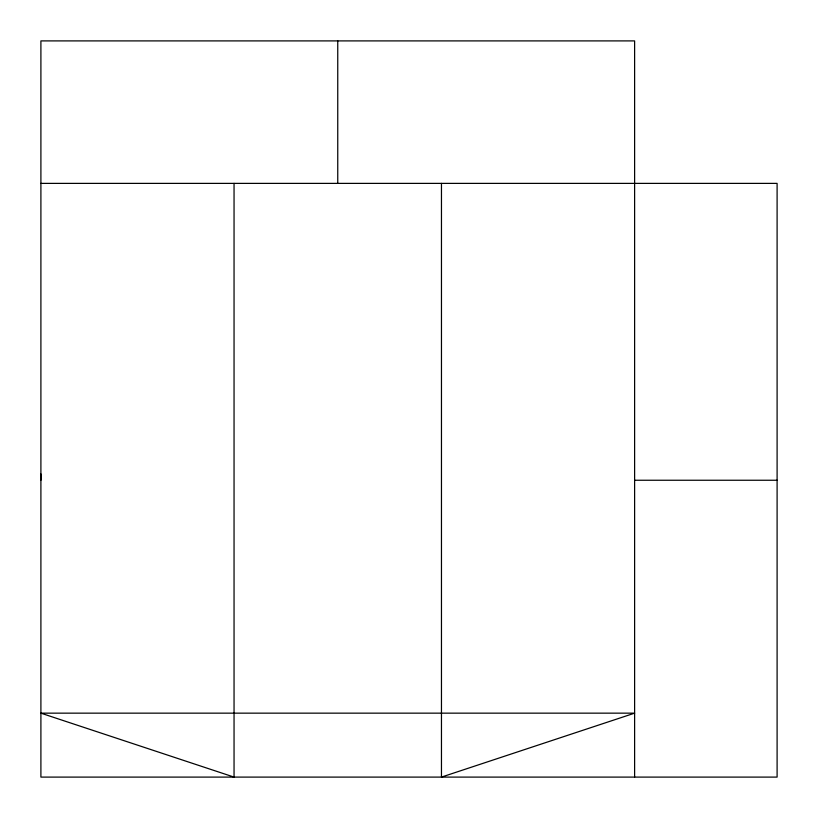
<?xml version="1.0" encoding="UTF-8"?>
<svg xmlns="http://www.w3.org/2000/svg" width="818" height="818" viewBox="0 0 818 818"><rect width="100%" height="100%" fill="white"/><g stroke="black" fill="none" stroke-linecap="round" stroke-linejoin="round"><path stroke-width="1.23" d="M40.9 183.385L777.1 183.385L777.1 777.1L40.9 777.1L40.9 40.9L634.615 40.9L634.615 777.1M634.615 480.248L777.1 480.248M441.464 183.385L441.464 777.1L634.615 713.153L40.9 713.153L234.05 777.1L234.05 183.385M337.752 40.9L337.752 183.385M40.9 480.248A296.852 296.852 0 0 1 40.961 473.99"/></g></svg>
